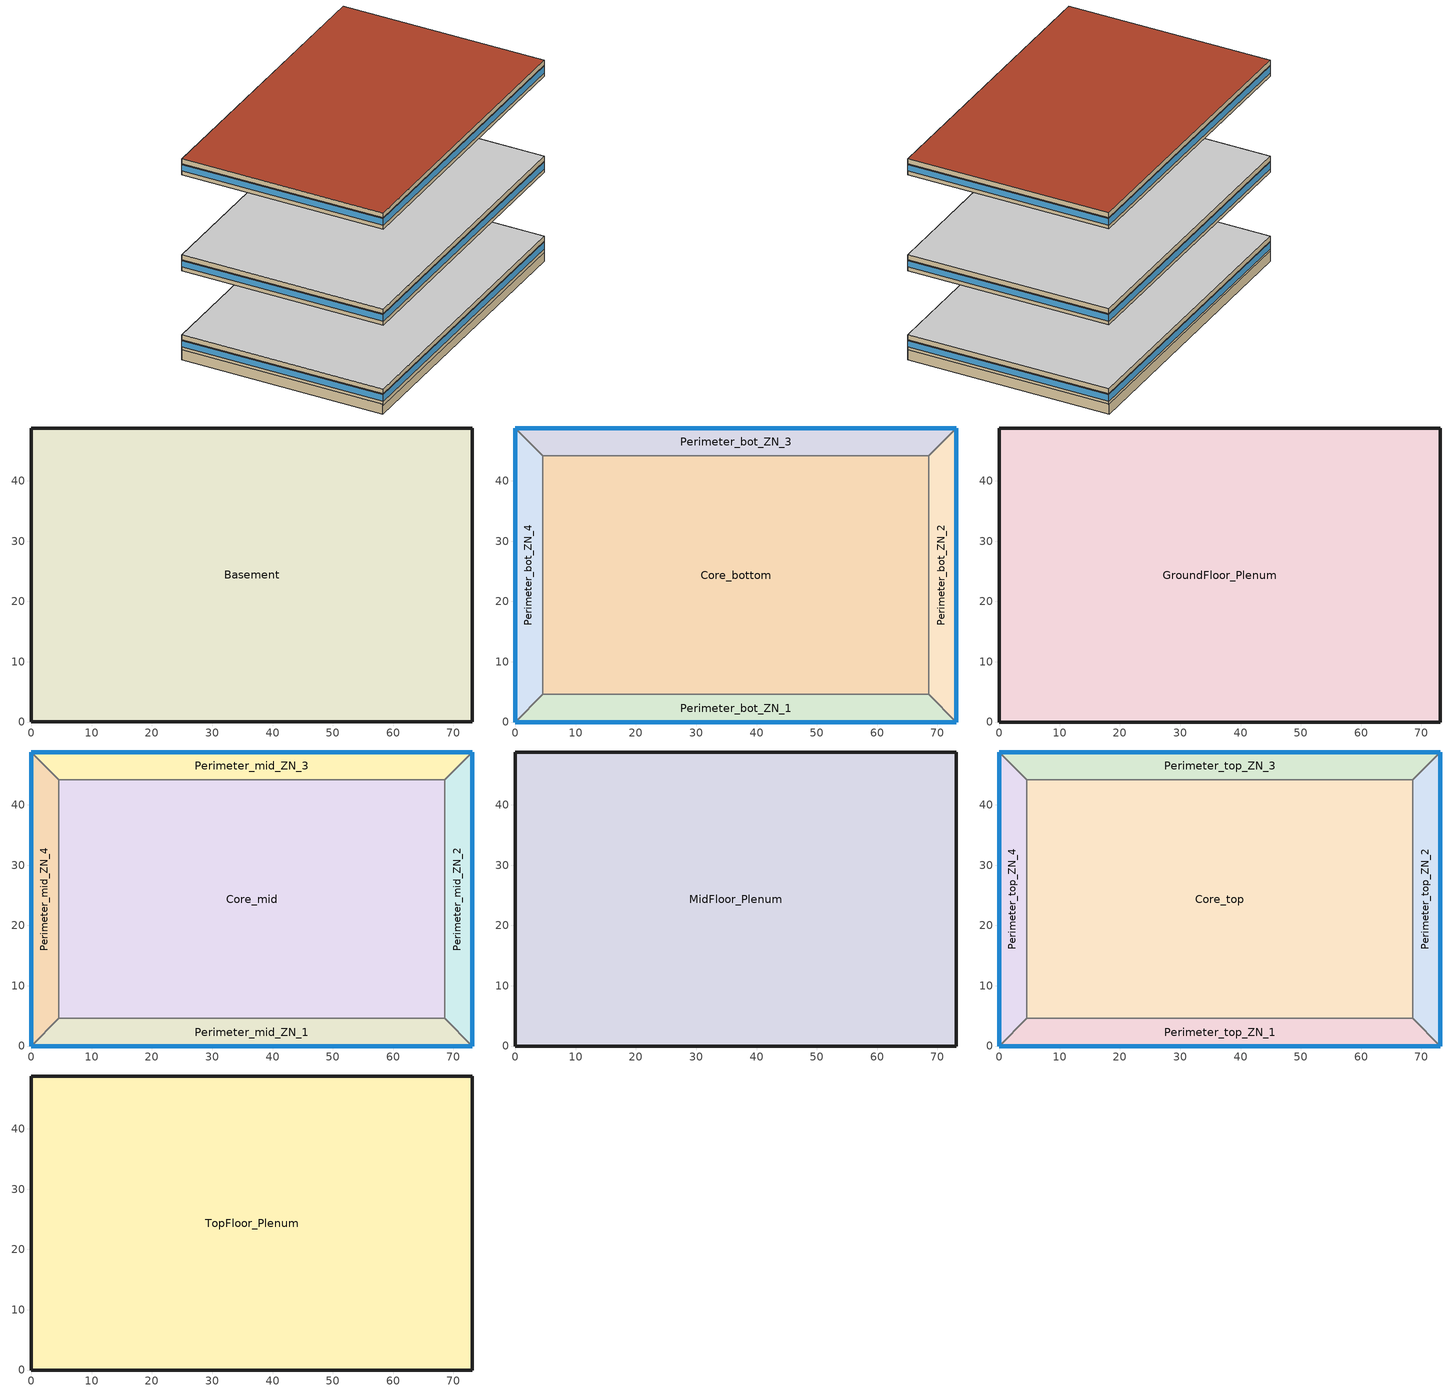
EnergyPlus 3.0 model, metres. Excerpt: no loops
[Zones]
Basement
 floor ground (ASHRAE 90.1-2004_Sec 5.5-5_Unheated_Ext-slab): 73.11,48.78 73.11,0.04 0,0.04 0,48.78 z-2.24
 wall ground (ASHRAE 90.1-2004_Sec 5.5-5_Unheated_Ext-slab): 73.11,48.78 0,48.78 0,0.04 73.11,0.04 73.11,48.78 z-2.24:0.2
Core_bottom
 floor to Basement (INT-FLOOR-TOPSIDE): 68.53,44.16 68.53,4.57 4.57,4.57 4.57,44.16 z0
 wall to Perimeter_bot_ZN_1 (Standard_Int-Wall): 4.57,4.57 68.53,4.57 z0:2.74
 wall to Perimeter_bot_ZN_4 (Standard_Int-Wall): 4.57,44.16 4.57,4.57 z0:2.74
 wall to Perimeter_bot_ZN_3 (Standard_Int-Wall): 68.53,44.16 4.57,44.16 z0:2.74
 wall to Perimeter_bot_ZN_2 (Standard_Int-Wall): 68.53,4.57 68.53,44.16 z0:2.74
Perimeter_bot_ZN_3
 floor to Basement (INT-FLOOR-TOPSIDE): 4.57,44.16 0,48.74 73.11,48.74 68.53,44.16 z0
 wall outside (Steel-Framed_R-13_Ext-wall): 73.11,48.74 0,48.74 z0:2.74
 wall to Perimeter_bot_ZN_4 (Standard_Int-Wall): 0,48.74 4.57,44.16 z0:2.74
 wall to Perimeter_bot_ZN_2 (Standard_Int-Wall): 68.53,44.16 73.11,48.74 z0:2.74
 window (std_window_UValue_3.237_SHGC_0.39_VT_0.495_north): 73.11,48.74 0,48.74 z0.91:2.5
Perimeter_bot_ZN_2
 floor to Basement (INT-FLOOR-TOPSIDE): 68.53,44.16 73.11,48.74 73.11,0 68.53,4.57 z0
 wall outside (Steel-Framed_R-13_Ext-wall): 73.11,0 73.11,48.74 z0:2.74
 wall to Perimeter_bot_ZN_1 (Standard_Int-Wall): 68.53,4.57 73.11,0 z0:2.74
 window (std_window_UValue_3.237_SHGC_0.39_VT_0.495_east): 73.11,0 73.11,48.74 z0.91:2.5
Perimeter_bot_ZN_1
 floor to Basement (INT-FLOOR-TOPSIDE): 68.53,4.57 73.11,0 0,0 4.57,4.57 z0
 wall outside (Steel-Framed_R-13_Ext-wall): 0,0 73.11,0 z0:2.74
 wall to Perimeter_bot_ZN_4 (Standard_Int-Wall): 4.57,4.57 0,0 z0:2.74
 window (std_window_UValue_3.237_SHGC_0.39_VT_0.495): 0,0 73.11,0 z0.91:2.5
Perimeter_bot_ZN_4
 floor to Basement (INT-FLOOR-TOPSIDE): 4.57,4.57 0,0 0,48.74 4.57,44.16 z0
 wall outside (Steel-Framed_R-13_Ext-wall): 0,48.74 0,0 z0:2.74
 window (std_window_UValue_3.237_SHGC_0.39_VT_0.495_west): 0,48.74 0,0 z0.91:2.5
GroundFloor_Plenum
 floor to Core_bottom (DropCeiling): 68.53,4.57 4.57,4.57 4.57,44.16 68.53,44.16 z2.74
 floor to Perimeter_bot_ZN_1 (DropCeiling): 4.57,4.57 68.53,4.57 73.11,0 0,0 z2.74
 floor to Perimeter_bot_ZN_2 (DropCeiling): 73.11,48.74 73.11,0 68.53,4.57 68.53,44.16 z2.74
 floor to Perimeter_bot_ZN_3 (DropCeiling): 68.53,44.16 4.57,44.16 0,48.74 73.11,48.74 z2.74
 floor to Perimeter_bot_ZN_4 (DropCeiling): 4.57,44.16 4.57,4.57 0,0 0,48.74 z2.74
 wall outside (Steel-Framed_R-13_Ext-wall): 0,48.74 0,0 73.11,0 73.11,48.74 0,48.74 z2.74:3.96
 ceiling adiabatic (INT-FLOOR-UNDERSIDE): 73.11,0 73.11,48.74 0,48.74 0,0 z3.96
Core_mid
 floor adiabatic (INT-FLOOR-TOPSIDE): 68.53,44.16 68.53,4.57 4.57,4.57 4.57,44.16 z19.82
 wall to Perimeter_mid_ZN_1 (Standard_Int-Wall): 4.57,4.57 68.53,4.57 z19.82:22.56
 wall to Perimeter_mid_ZN_4 (Standard_Int-Wall): 4.57,44.16 4.57,4.57 z19.82:22.56
 wall to Perimeter_mid_ZN_3 (Standard_Int-Wall): 68.53,44.16 4.57,44.16 z19.82:22.56
 wall to Perimeter_mid_ZN_2 (Standard_Int-Wall): 68.53,4.57 68.53,44.16 z19.82:22.56
Perimeter_mid_ZN_3
 floor adiabatic (INT-FLOOR-TOPSIDE): 4.57,44.16 0,48.74 73.11,48.74 68.53,44.16 z19.82
 wall outside (Steel-Framed_R-13_Ext-wall): 73.11,48.74 0,48.74 z19.82:22.56
 wall to Perimeter_mid_ZN_4 (Standard_Int-Wall): 0,48.74 4.57,44.16 z19.82:22.56
 wall to Perimeter_mid_ZN_2 (Standard_Int-Wall): 68.53,44.16 73.11,48.74 z19.82:22.56
 window (std_window_UValue_3.237_SHGC_0.39_VT_0.495_north): 73.11,48.74 0,48.74 z20.73:22.32
Perimeter_mid_ZN_2
 floor adiabatic (INT-FLOOR-TOPSIDE): 68.53,44.16 73.11,48.74 73.11,0 68.53,4.57 z19.82
 wall outside (Steel-Framed_R-13_Ext-wall): 73.11,0 73.11,48.74 z19.82:22.56
 wall to Perimeter_mid_ZN_1 (Standard_Int-Wall): 68.53,4.57 73.11,0 z19.82:22.56
 window (std_window_UValue_3.237_SHGC_0.39_VT_0.495_east): 73.11,0 73.11,48.74 z20.73:22.32
Perimeter_mid_ZN_1
 floor adiabatic (INT-FLOOR-TOPSIDE): 68.53,4.57 73.11,0 0,0 4.57,4.57 z19.82
 wall outside (Steel-Framed_R-13_Ext-wall): 0,0 73.11,0 z19.82:22.56
 wall to Perimeter_mid_ZN_4 (Standard_Int-Wall): 4.57,4.57 0,0 z19.82:22.56
 window (std_window_UValue_3.237_SHGC_0.39_VT_0.495): 0,0 73.11,0 z20.73:22.32
Perimeter_mid_ZN_4
 floor adiabatic (INT-FLOOR-TOPSIDE): 4.57,4.57 0,0 0,48.74 4.57,44.16 z19.82
 wall outside (Steel-Framed_R-13_Ext-wall): 0,48.74 0,0 z19.82:22.56
 window (std_window_UValue_3.237_SHGC_0.39_VT_0.495_west): 0,48.74 0,0 z20.73:22.32
MidFloor_Plenum
 floor to Perimeter_mid_ZN_1 (DropCeiling): 73.11,0 0,0 4.57,4.57 68.53,4.57 z22.56
 floor to Perimeter_mid_ZN_4 (DropCeiling): 0,0 0,48.74 4.57,44.16 4.57,4.57 z22.56
 floor to Perimeter_mid_ZN_2 (DropCeiling): 73.11,0 68.53,4.57 68.53,44.16 73.11,48.74 z22.56
 floor to Perimeter_mid_ZN_3 (DropCeiling): 0,48.74 73.11,48.74 68.53,44.16 4.57,44.16 z22.56
 floor to Core_mid (DropCeiling): 68.53,4.57 4.57,4.57 4.57,44.16 68.53,44.16 z22.56
 wall outside (Steel-Framed_R-13_Ext-wall): 73.11,48.74 0,48.74 0,0 73.11,0 73.11,48.74 z22.56:23.78
 ceiling adiabatic (INT-FLOOR-UNDERSIDE): 73.11,48.74 0,48.74 0,0 73.11,0 z23.78
Core_top
 floor adiabatic (INT-FLOOR-TOPSIDE): 68.53,44.16 68.53,4.57 4.57,4.57 4.57,44.16 z43.6
 wall to Perimeter_top_ZN_1 (Standard_Int-Wall): 4.57,4.57 68.53,4.57 z43.6:46.34
 wall to Perimeter_top_ZN_4 (Standard_Int-Wall): 4.57,44.16 4.57,4.57 z43.6:46.34
 wall to Perimeter_top_ZN_3 (Standard_Int-Wall): 68.53,44.16 4.57,44.16 z43.6:46.34
 wall to Perimeter_top_ZN_2 (Standard_Int-Wall): 68.53,4.57 68.53,44.16 z43.6:46.34
Perimeter_top_ZN_3
 floor adiabatic (INT-FLOOR-TOPSIDE): 4.57,44.16 0,48.74 73.11,48.74 68.53,44.16 z43.6
 wall outside (Steel-Framed_R-13_Ext-wall): 73.11,48.74 0,48.74 z43.6:46.34
 wall to Perimeter_top_ZN_4 (Standard_Int-Wall): 0,48.74 4.57,44.16 z43.6:46.34
 wall to Perimeter_top_ZN_2 (Standard_Int-Wall): 68.53,44.16 73.11,48.74 z43.6:46.34
 window (std_window_UValue_3.237_SHGC_0.39_VT_0.495_north): 73.11,48.74 0,48.74 z44.51:46.1
Perimeter_top_ZN_2
 floor adiabatic (INT-FLOOR-TOPSIDE): 68.53,44.16 73.11,48.74 73.11,0 68.53,4.57 z43.6
 wall outside (Steel-Framed_R-13_Ext-wall): 73.11,0 73.11,48.74 z43.6:46.34
 wall to Perimeter_top_ZN_1 (Standard_Int-Wall): 68.53,4.57 73.11,0 z43.6:46.34
 window (std_window_UValue_3.237_SHGC_0.39_VT_0.495_east): 73.11,0 73.11,48.74 z44.51:46.1
Perimeter_top_ZN_1
 floor adiabatic (INT-FLOOR-TOPSIDE): 68.53,4.57 73.11,0 0,0 4.57,4.57 z43.6
 wall outside (Steel-Framed_R-13_Ext-wall): 0,0 73.11,0 z43.6:46.34
 wall to Perimeter_top_ZN_4 (Standard_Int-Wall): 4.57,4.57 0,0 z43.6:46.34
 window (std_window_UValue_3.237_SHGC_0.39_VT_0.495): 0,0 73.11,0 z44.51:46.1
Perimeter_top_ZN_4
 floor adiabatic (INT-FLOOR-TOPSIDE): 4.57,4.57 0,0 0,48.74 4.57,44.16 z43.6
 wall outside (Steel-Framed_R-13_Ext-wall): 0,48.74 0,0 z43.6:46.34
 window (std_window_UValue_3.237_SHGC_0.39_VT_0.495_west): 0,48.74 0,0 z44.51:46.1
TopFloor_Plenum
 floor to Perimeter_top_ZN_1 (DropCeiling): 73.11,0 0,0 4.57,4.57 68.53,4.57 z46.34
 floor to Perimeter_top_ZN_4 (DropCeiling): 0,0 0,48.74 4.57,44.16 4.57,4.57 z46.34
 floor to Perimeter_top_ZN_2 (DropCeiling): 73.11,0 68.53,4.57 68.53,44.16 73.11,48.74 z46.34
 floor to Perimeter_top_ZN_3 (DropCeiling): 0,48.74 73.11,48.74 68.53,44.16 4.57,44.16 z46.34
 floor to Core_top (DropCeiling): 4.57,44.16 68.53,44.16 68.53,4.57 4.57,4.57 z46.34
 wall outside (Steel-Framed_R-13_Ext-wall): 0,0 73.11,0 73.11,48.74 0,48.74 0,0 z46.34:47.56
 roof outside (IEAD_R-15 ci_Roof): 73.11,0 73.11,48.74 0,48.74 0,0 z47.56
[Building]
Benchmark Large Office New V1.0_3.0: North Axis=0; Terrain=City; Loads Convergence Tolerance Value=0.04; Temperature Convergence Tolerance Value=0.2; Solar Distribution=FullInteriorAndExterior; Maximum Number of Warmup Days=25
[Site:Location]
BALTIMORE_MD_USA TMY2-93721: Latitude {deg}=39.18; Longitude {deg}=-76.67; Time Zone {hr}=-5; Elevation {m}=47
[Site:GroundTemperature:BuildingSurface]
20.02, 20, 20.04, 20.08, 20.13, 20.19, 20.24, 20.27, 20.26, 20.25, 20.22, 20.16
[Site:WaterMainsTemperature]
Calculation Method=CORRELATION; Annual Average Outdoor Air Temperature {C}=12.56; Maximum Difference In Monthly Average Outdoor Air Temperatures {deltaC}=25.2
[SizingPeriod:DesignDay] Barometric Pressure {Pa}=100762; Rain Indicator=0; Snow Indicator=0; Day of Month=21; Daylight Saving Time Indicator=0; Humidity Indicating Type=WetBulb
Name | Maximum Dry-Bulb Temperature {C} | Daily Temperature Range {deltaC} | Humidity Indicating Conditions at Maximum Dry-Bulb | Wind Speed {m/s} | Wind Direction {deg} | Sky Clearness | Month | Day Type
BALTIMORE Ann Htg 99.6% Condns DB | -11 | 0 | -11 | 3.9 | 270 | 0 | 1 | WinterDesignDay
BALTIMORE Ann Clg .4% Condns DB=>MWB | 34.2 | 10.4 | 23.9 | 4.7 | 280 | 1 | 7 | SummerDesignDay
[WindowMaterial:Glazing] Optical Data Type=SpectralAverage; Thickness=0.003; Infrared Transmittance at Normal Incidence=0; Front Side Infrared Hemispherical Emissivity=0.9; Back Side Infrared Hemispherical Emissivity=0.9; Dirt Correction Factor for Solar and Visible Transmittance=1; Solar Diffusing=No
Name | Solar Transmittance at Normal Incidence | Front Side Solar Reflectance at Normal Incidence | Back Side Solar Reflectance at Normal Incidence | Visible Transmittance at Normal Incidence | Front Side Visible Reflectance at Normal Incidence | Back Side Visible Reflectance at Normal Incidence | Conductivity
Theoretical Glass [66] | 0.3832 | 0.5668 | 0.5668 | 0.495 | 0.455 | 0.455 | 0.0199
Theoretical Glass [81] | 0.4818 | 0.4682 | 0.4682 | 0.6216 | 0.3284 | 0.3284 | 0.0303
[Material] Thermal Absorptance=0.9
Name | Roughness | Thickness | Conductivity | Density | Specific Heat | Solar Absorptance | Visible Absorptance | Thickness {m} | Conductivity {W/m-K} | Density {kg/m3} | Specific Heat {J/kg-K}
Roof Membrane | VeryRough | 0.0095 | 0.16 | 1121.29 | 1460 | 0.7 | 0.7
Roof Insulation | MediumRough | 0.125 | 0.049 | 265 | 836.8 | 0.7 | 0.7
Metal Decking | MediumSmooth | 0.0015 | 45.006 | 7680 | 418.4 | 0.7 | 0.3
GP01 1/2 GYPSUM | Smooth | 0.0127 | 0.16 | 800 | 1090 | 0.7 | 0.5
Wall Insulation [1] | MediumRough | 0.0373 | 0.045 | 265 | 836.8 | 0.7 | 0.7
1/2IN Gypsum | Smooth | 0.0127 | 0.16 | 784.9 | 830 | 0.92 | 0.92
MAT-CC05 8 HW CONCRETE | Rough | 0.2032 | 1.311 | 2240 | 836.8 | 0.7 | 0.7
Floor Insulation [1] | MediumRough | 0.0464 | 0.045 | 265 | 836.8 | 0.7 | 0.7
Std Wood 6inch | MediumSmooth |  |  |  |  | 0.7 | 0.7 | 0.15 | 0.12 | 540 | 1210
Std AC02 | MediumSmooth |  |  |  |  | 0.7 | 0.2 | 0.0127 | 0.057 | 288 | 1339
Std MAT-CC05 4  MW CONCRETE | Rough |  |  |  |  | 0.7 | 0.2 | 0.1 | 0.858 | 1968 | 836.8
Std PW05 | MediumSmooth |  |  |  |  | 0.78 | 0.78 | 0.0191 | 0.115 | 545 | 1213
Std Steel_Brown_Regular | Smooth |  |  |  |  | 0.92 | 0.92 | 0.0015 | 44.9696 | 7689 | 418
[Material:NoMass] Thermal Absorptance=0.9; Solar Absorptance=0.7
Name | Roughness | Thermal Resistance {(m2-K)/W} | Visible Absorptance | Thermal Resistance {m2-K/W}
MAT-SHEATH | Rough | 0.3626 | 0.7
CP02 CARPET PAD | VeryRough | 0.2165 | 0.8
Std CP02 CARPET PAD | VeryRough |  | 0.8 | 0.21648
MAT-AIR-WALL | Rough |  |  | 0.207949
Std Opaque Door panel_con; Std Opaque Door panel_semi | MediumRough |  | 0.7 | 0.12327
Std Overhead Door Panel | MediumRough |  | 0.7 | 0.255345
[Construction]
InteriorFurnishings: Std Wood 6inch
INT-FLOOR-TOPSIDE: Std MAT-CC05 4  MW CONCRETE, Std CP02 CARPET PAD
INT-FLOOR-UNDERSIDE: Std CP02 CARPET PAD, Std MAT-CC05 4  MW CONCRETE
INT-FLOOR-SLAB: Std MAT-CC05 4  MW CONCRETE
DropCeiling: Std AC02
Sloped_Metal_Roof: Std Steel_Brown_Regular, Std PW05
Gable_Wall: Std PW05
AIR-WALL: MAT-AIR-WALL
Std Swinging Door_con: Std Opaque Door panel_con
Std Swinging Door_semi: Std Opaque Door panel_semi
Std Overhead Door: Std Overhead Door Panel
std_window_UValue_3.237_SHGC_0.39_VT_0.495; std_window_UValue_3.237_SHGC_0.39_VT_0.495_east; std_window_UValue_3.237_SHGC_0.39_VT_0.495_north; std_window_UValue_3.237_SHGC_0.39_VT_0.495_west: Theoretical Glass [66]
std_window_UValue_3.919_SHGC_0.49_VT_0.622: Theoretical Glass [81]
IEAD_R-15 ci_Roof: Roof Membrane, Roof Insulation, Metal Decking
Standard_Int-Wall: GP01 1/2 GYPSUM, GP01 1/2 GYPSUM
Steel-Framed_R-13_Ext-wall: MAT-SHEATH, Wall Insulation [1], 1/2IN Gypsum
ASHRAE 90.1-2004_Sec 5.5-5_Unheated_Ext-slab: MAT-CC05 8 HW CONCRETE, CP02 CARPET PAD
Mass_R-6.3 ci_ExposedFloor: Floor Insulation [1], MAT-CC05 8 HW CONCRETE, CP02 CARPET PAD
[ComponentCost:LineItem]
Name | Line Item Type | Item | Cost per Area {$/m2} | Cost per Area | Cost per Each | Quantity
Interior Furnishings | Construction | InteriorFurnishings | 1
Interior Floor | Construction | INT-FLOOR-UNDERSIDE | 15
Interior Floor Slab | Construction | INT-FLOOR-SLAB | 35
Drop Ceiling | Construction | DropCeiling | 10
Sloped Metal Roof | Construction | Sloped_Metal_Roof | 1
Gable Wall | Construction | Gable_Wall | 1
Air Wall | Construction | AIR-WALL | 1
Swinging Door Conditioned | Construction | Std Swinging Door_con | 1
Swinging Door Semi-conditioned | Construction | Std Swinging Door_semi | 1
Overhead Door | Construction | Std Overhead Door | 1
south:std_window_UValue_3.237_SHGC_0.39_VT_0.495 | Construction | std_window_UValue_3.237_SHGC_0.39_VT_0.495 |  | 215.97
east:std_window_UValue_3.237_SHGC_0.39_VT_0.495_east | Construction | std_window_UValue_3.237_SHGC_0.39_VT_0.495_east |  | 215.97
north:std_window_UValue_3.237_SHGC_0.39_VT_0.495_north | Construction | std_window_UValue_3.237_SHGC_0.39_VT_0.495_north |  | 215.97
west:std_window_UValue_3.237_SHGC_0.39_VT_0.495_west | Construction | std_window_UValue_3.237_SHGC_0.39_VT_0.495_west |  | 215.97
SkylightConst:std_window_UValue_3.919_SHGC_0.49_VT_0.622 | Construction | std_window_UValue_3.919_SHGC_0.49_VT_0.622 |  | 215.97
roofs:IEAD_R-15 ci_Roof | Construction | IEAD_R-15 ci_Roof |  | 34.3904
int-walls:Standard_Int-Wall | Construction | Standard_Int-Wall |  | 1
ext-walls:Steel-Framed_R-13_Ext-wall | Construction | Steel-Framed_R-13_Ext-wall |  | 38.211
ext-slab:ASHRAE 90.1-2004_Sec 5.5-5_Unheated_Ext-slab | Construction | ASHRAE 90.1-2004_Sec 5.5-5_Unheated_Ext-slab |  | 560.787
exposed-floor:Mass_R-6.3 ci_ExposedFloor | Construction | Mass_R-6.3 ci_ExposedFloor |  | 32.9966
Infiltration:GroundFloor_Plenum | General | GroundFloor_Plenum |  |  | 1 | 0.0845
Infiltration:MidFloor_Plenum | General | MidFloor_Plenum |  |  | 1 | 0.8447
Infiltration:TopFloor_Plenum | General | TopFloor_Plenum |  |  | 1 | 1.1705
[Zone] Type=1; Ceiling Height=-9999
Name | Multiplier | Volume | Part of Total Floor Area
Basement | 1 | 8690.42 | Yes
Core_bottom; Core_top | 1 | 6948.69 | Yes
Core_mid | 10 | 6948.69 | Yes
Perimeter_bot_ZN_3; Perimeter_top_ZN_3 | 1 | 860.0048 | Yes
Perimeter_bot_ZN_2; Perimeter_bot_ZN_4; Perimeter_top_ZN_2; Perimeter_top_ZN_4 | 1 | 554.2198 | Yes
Perimeter_bot_ZN_1; Perimeter_top_ZN_1 | 1 | 860.0236 | Yes
Perimeter_mid_ZN_3 | 10 | 860.0048 | Yes
Perimeter_mid_ZN_2; Perimeter_mid_ZN_4 | 10 | 554.2198 | Yes
Perimeter_mid_ZN_1 | 10 | 860.0236 | Yes
GroundFloor_Plenum; TopFloor_Plenum | 1 | 4344.14 | No
MidFloor_Plenum | 10 | 4344.14 | No
[InternalMass] Construction=InteriorFurnishings
Name | Zone | Surface Area
Basement_InternalMass_1 | Basement | 7126.21
Core_bottom_InternalMass_1 | Core_bottom | 5064.65
Core_mid_InternalMass_1 | Core_mid | 5064.65
Core_top_InternalMass_1 | Core_top | 5064.65
Perimeter_bot_ZN_3_InternalMass_1 | Perimeter_bot_ZN_3 | 626.8257
Perimeter_bot_ZN_2_InternalMass_1 | Perimeter_bot_ZN_2 | 403.9503
Perimeter_bot_ZN_1_InternalMass_1 | Perimeter_bot_ZN_1 | 626.8394
Perimeter_bot_ZN_4_InternalMass_1 | Perimeter_bot_ZN_4 | 403.9503
Perimeter_mid_ZN_3_InternalMass_1 | Perimeter_mid_ZN_3 | 626.8257
Perimeter_mid_ZN_2_InternalMass_1 | Perimeter_mid_ZN_2 | 403.9503
Perimeter_mid_ZN_1_InternalMass_1 | Perimeter_mid_ZN_1 | 626.8394
Perimeter_mid_ZN_4_InternalMass_1 | Perimeter_mid_ZN_4 | 403.9503
Perimeter_top_ZN_3_InternalMass_1 | Perimeter_top_ZN_3 | 626.8257
Perimeter_top_ZN_2_InternalMass_1 | Perimeter_top_ZN_2 | 403.9503
Perimeter_top_ZN_1_InternalMass_1 | Perimeter_top_ZN_1 | 626.8394
Perimeter_top_ZN_4_InternalMass_1 | Perimeter_top_ZN_4 | 403.9503
[People] Schedule=BLDG_OCC_SCH; Number of People Calculation Method=People; Fraction Radiant=0.3; User Specified Sensible Fraction=AUTOCALCULATE; Activity Level Schedule=ACTIVITY_SCH; Enable ASHRAE 55 Comfort Warnings=No; MRT Calculation=ZoneAveraged; Work Efficiency Schedule=WORK_EFF_SCH; Clothing Schedule=CLOTHING_SCH; Air Velocity Schedule=AIR_VELO_SCH; Thermal Comfort Report=FANGER
Name | Zone | Number of People
Basement | Basement | 95.8476
Core_bottom | Core_bottom | 136.239
Core_mid | Core_mid | 136.239
Core_top | Core_top | 136.239
Perimeter_bot_ZN_3 | Perimeter_bot_ZN_3 | 16.8616
Perimeter_bot_ZN_2 | Perimeter_bot_ZN_2 | 10.8663
Perimeter_bot_ZN_1 | Perimeter_bot_ZN_1 | 16.862
Perimeter_bot_ZN_4 | Perimeter_bot_ZN_4 | 10.8663
Perimeter_mid_ZN_3 | Perimeter_mid_ZN_3 | 16.8616
Perimeter_mid_ZN_2 | Perimeter_mid_ZN_2 | 10.8663
Perimeter_mid_ZN_1 | Perimeter_mid_ZN_1 | 16.862
Perimeter_mid_ZN_4 | Perimeter_mid_ZN_4 | 10.8663
Perimeter_top_ZN_3 | Perimeter_top_ZN_3 | 16.8616
Perimeter_top_ZN_2 | Perimeter_top_ZN_2 | 10.8663
Perimeter_top_ZN_1 | Perimeter_top_ZN_1 | 16.862
Perimeter_top_ZN_4 | Perimeter_top_ZN_4 | 10.8663
[Lights] Schedule=BLDG_LIGHT_SCH; Design Level Calculation Method=LightingLevel; Return Air Fraction=0; Fraction Radiant=0.7; Fraction Visible=0.2; Fraction Replaceable=1; Return Air Fraction is Calculated from Plenum Temperature=No
Name | Zone | Design Level {W}
Basement_Lights | Basement | 38339
Core_bottom_Lights | Core_bottom | 27247.8
Core_mid_Lights | Core_mid | 27247.8
Core_top_Lights | Core_top | 27247.8
Perimeter_bot_ZN_3_Lights | Perimeter_bot_ZN_3 | 3372.32
Perimeter_bot_ZN_2_Lights | Perimeter_bot_ZN_2 | 2173.25
Perimeter_bot_ZN_1_Lights | Perimeter_bot_ZN_1 | 3372.4
Perimeter_bot_ZN_4_Lights | Perimeter_bot_ZN_4 | 2173.25
Perimeter_mid_ZN_3_Lights | Perimeter_mid_ZN_3 | 3372.32
Perimeter_mid_ZN_2_Lights | Perimeter_mid_ZN_2 | 2173.25
Perimeter_mid_ZN_1_Lights | Perimeter_mid_ZN_1 | 3372.4
Perimeter_mid_ZN_4_Lights | Perimeter_mid_ZN_4 | 2173.25
Perimeter_top_ZN_3_Lights | Perimeter_top_ZN_3 | 3372.32
Perimeter_top_ZN_2_Lights | Perimeter_top_ZN_2 | 2173.25
Perimeter_top_ZN_1_Lights | Perimeter_top_ZN_1 | 3372.4
Perimeter_top_ZN_4_Lights | Perimeter_top_ZN_4 | 2173.25
[ElectricEquipment] Schedule=BLDG_EQUIP_SCH; Design Level Calculation Method=EquipmentLevel; Fraction Latent=0; Fraction Radiant=0.5; Fraction Lost=0
Name | Zone | Design Level {W}
Basement_PlugMisc_Equip | Basement | 28754.3
Core_bottom_PlugMisc_Equip | Core_bottom | 20435.8
Core_mid_PlugMisc_Equip | Core_mid | 20435.8
Core_top_PlugMisc_Equip | Core_top | 20435.8
Perimeter_bot_ZN_3_PlugMisc_Equip | Perimeter_bot_ZN_3 | 2529.24
Perimeter_bot_ZN_2_PlugMisc_Equip | Perimeter_bot_ZN_2 | 1629.94
Perimeter_bot_ZN_1_PlugMisc_Equip | Perimeter_bot_ZN_1 | 2529.3
Perimeter_bot_ZN_4_PlugMisc_Equip | Perimeter_bot_ZN_4 | 1629.94
Perimeter_mid_ZN_3_PlugMisc_Equip | Perimeter_mid_ZN_3 | 2529.24
Perimeter_mid_ZN_2_PlugMisc_Equip | Perimeter_mid_ZN_2 | 1629.94
Perimeter_mid_ZN_1_PlugMisc_Equip | Perimeter_mid_ZN_1 | 2529.3
Perimeter_mid_ZN_4_PlugMisc_Equip | Perimeter_mid_ZN_4 | 1629.94
Perimeter_top_ZN_3_PlugMisc_Equip | Perimeter_top_ZN_3 | 2529.24
Perimeter_top_ZN_2_PlugMisc_Equip | Perimeter_top_ZN_2 | 1629.94
Perimeter_top_ZN_1_PlugMisc_Equip | Perimeter_top_ZN_1 | 2529.3
Perimeter_top_ZN_4_PlugMisc_Equip | Perimeter_top_ZN_4 | 1629.94
[ZoneInfiltration] Design Volume Flow Rate Calculation Method=Flow/Zone; Constant Term Coefficient=1; Temperature Term Coefficient=0; Velocity Term Coefficient=0; Velocity Squared Term Coefficient=0
Name | Zone | Schedule | Design Flow Rate {m3/s}
Core_top_Infiltration | Core_top | INFIL_QUARTER_ON_SCH | 0.7721
Perimeter_bot_ZN_3_Infiltration | Perimeter_bot_ZN_3 | INFIL_QUARTER_ON_SCH | 0.0597
Perimeter_bot_ZN_2_Infiltration | Perimeter_bot_ZN_2 | INFIL_QUARTER_ON_SCH | 0.04
Perimeter_bot_ZN_1_Infiltration | Perimeter_bot_ZN_1 | INFIL_QUARTER_ON_SCH | 0.0597
Perimeter_bot_ZN_4_Infiltration | Perimeter_bot_ZN_4 | INFIL_QUARTER_ON_SCH | 0.04
Perimeter_mid_ZN_3_Infiltration | Perimeter_mid_ZN_3 | INFIL_QUARTER_ON_SCH | 0.0597
Perimeter_mid_ZN_2_Infiltration | Perimeter_mid_ZN_2 | INFIL_QUARTER_ON_SCH | 0.04
Perimeter_mid_ZN_1_Infiltration | Perimeter_mid_ZN_1 | INFIL_QUARTER_ON_SCH | 0.0597
Perimeter_mid_ZN_4_Infiltration | Perimeter_mid_ZN_4 | INFIL_QUARTER_ON_SCH | 0.04
Perimeter_top_ZN_3_Infiltration | Perimeter_top_ZN_3 | INFIL_QUARTER_ON_SCH | 0.1553
Perimeter_top_ZN_2_Infiltration | Perimeter_top_ZN_2 | INFIL_QUARTER_ON_SCH | 0.1016
Perimeter_top_ZN_1_Infiltration | Perimeter_top_ZN_1 | INFIL_QUARTER_ON_SCH | 0.1553
Perimeter_top_ZN_4_Infiltration | Perimeter_top_ZN_4 | INFIL_QUARTER_ON_SCH | 0.1016
GroundFloor_Plenum_Infiltration | GroundFloor_Plenum | ALWAYS_ON | 0.0845
MidFloor_Plenum_Infiltration | MidFloor_Plenum | ALWAYS_ON | 0.0845
TopFloor_Plenum_Infiltration | TopFloor_Plenum | ALWAYS_ON | 1.1705
[AvailabilityManager:NightCycle] Availability Schedule=Always_On; Fan Schedule=HVACOperationSchd; Control Type {CycleOnAny | CycleOnControlZone | CycleOnAnyZoneFansOnly}=CycleOnAny; Thermostat Tolerance {delta C}=1; Cycling Run Time {s}=1800
VAV_5 Availability Manager; VAV_1 Availability Manager; VAV_2 Availability Manager; VAV_3 Availability Manager
[AirLoopHVAC:ReturnPlenum]
Name | Zone
VAV_1 Return Plenum | GROUNDFLOOR_PLENUM
VAV_2 Return Plenum | MIDFLOOR_PLENUM
VAV_3 Return Plenum | TOPFLOOR_PLENUM
[Exterior:Lights]
Exterior Facade Lighting: Schedule=ALWAYS_ON; Design Level=3997.5; Control Option=AstronomicalClock
[UtilityCost:Tariff]
Name | Output Meter | Conversion Factor Choice | Time of Use Period Schedule | Season Schedule | Demand Window Length | Monthly Charge or Variable | Group
VirginiaElec_GS-3LargeOnPeak | Electricity:Facility | kWh | VirginiaElectTOUSched | VirginiaElectSeasonSched | HalfHour | 119.8 | Comm Elect
VirginiaElec_GS-2MediumDemand; VirginiaElec_GS-1SmallGenServ | Electricity:Facility | kWh |  | VirginiaElectSeasonSched | HalfHour | 11.47 | Comm Elect
VA_EIAMonthlyRateGas | Gas:Facility | MCF |  |  |  | 0 | Comm Gas
[UtilityCost:Charge:Simple]
Name | Charge Variable | Tariff | Source Variable | Season | Category Variable | Cost per Unit Value or Variable
 | AnnualOn-PeakEnergyCharge | VirginiaElec_GS-3LargeOnPeak | PeakEnergy | Annual | EnergyCharges | 0.004
 | AnnualOffPeakEnergyCharge | VirginiaElec_GS-3LargeOnPeak | OffPeakEnergy | Annual | EnergyCharges | 0.0027
 | AnnualAllDayAEnergyCharge | VirginiaElec_GS-3LargeOnPeak | totalEnergy | Annual | EnergyCharges | 0.0176
 | AnnualAllDayBEnergyCharge | VirginiaElec_GS-3LargeOnPeak | totalEnergy | Annual | EnergyCharges | 0.0014
 | AnnualDistributionDemandCharge | VirginiaElec_GS-3LargeOnPeak | totalDemand | Annual | DemandCharges | 2.12
 | OnPeakElectSuppyDemandCharge | VirginiaElec_GS-3LargeOnPeak | peakDemand | Annual | DemandCharges | 12.154
 | AnnualElecSupplyAdjDemandCharge | VirginiaElec_GS-3LargeOnPeak | totalDemand | Annual | DemandCharges | -0.64
 | taxofsixPercent | VirginiaElec_GS-3LargeOnPeak | SubTotal | Annual | Taxes | 0.06
 | AnnualFuelRiderAEnergyCharge | VirginiaElec_GS-2MediumDemand | totalEnergy | Annual | EnergyCharges | 0.0176
 | AnnualFuelRiderBEnergyCharge | VirginiaElec_GS-2MediumDemand | totalEnergy | Annual | EnergyCharges | 0.0014
 | AnnualDistributionDemandCharge | VirginiaElec_GS-2MediumDemand | totalDemand | Annual | DemandCharges | 3.387
 | SummerDistributionDemandCharge | VirginiaElec_GS-2MediumDemand | totalDemand | Summer | DemandCharges | 2.844
 | WinterDistributionDemandCharge | VirginiaElec_GS-2MediumDemand | totalDemand | Winter | DemandCharges | 1.406
 | taxofsixPercent | VirginiaElec_GS-2MediumDemand | SubTotal | Annual | Taxes | 0.06
 | AnnualFuelRiderAEnergyCharge | VirginiaElec_GS-1SmallGenServ | totalEnergy | Annual | EnergyCharges | 0.0176
 | AnnualFuelRiderBEnergyCharge | VirginiaElec_GS-1SmallGenServ | totalEnergy | Annual | EnergyCharges | 0.0014
 | taxofsixPercent | VirginiaElec_GS-1SmallGenServ | SubTotal | Annual | Taxes | 0.06
 | MonthlyRateGasCharge | VA_EIAMonthlyRateGas | totalEnergy | Annual | EnergyCharges | VA_MonthlyGasRates
 | TaxofSixPercent | VA_EIAMonthlyRateGas | SubTotal | Annual | Taxes | 0.06
[UtilityCost:Qualify] Variable=TotalDemand; Season=Annual; Threshold Test=Count
Name | Tariff | Qualify Type | Threshold Value or Variable | Number of Months
MinDemand500kw | VirginiaElec_GS-3LargeOnPeak | Minimum | 500 | 12
MaxDemand500kw | VirginiaElec_GS-2MediumDemand | Maximum | 500 | 1
MinDemand30kw | VirginiaElec_GS-2MediumDemand | Minimum | 30 | 12
MaxDemand30kw | VirginiaElec_GS-1SmallGenServ | Maximum | 30 | 1
[UtilityCost:Charge:Block] Source Variable=TotalEnergy; Category Variable=EnergyCharges
Name | Charge Variable | Tariff | Season | Block Size Multiplier Value or Variable | Block Size 1 Value or Variable | Block 1 Cost per Unit Value or Variable | Block Size 2 Value or Variable | Block 2 Cost per Unit Value or Variable | Block Size 3 Value or Variable | Block 3 Cost per Unit Value or Variable | Block Size 4 Value or Variable | Block 4 Cost per Unit Value or Variable
 | AnnualEnergycharge | VirginiaElec_GS-2MediumDemand | Annual | TotalDemand | 150 | 0.0462 | 300 | 0.0259 | 450 | 0.0112 | remaining | 0.0027
 | SummerEnergycharge | VirginiaElec_GS-1SmallGenServ | Summer |  | 1400 | 0.0574 | remaining | 0.0629
 | WinterEnergycharge | VirginiaElec_GS-1SmallGenServ | Winter |  | 1400 | 0.0574 | remaining | 0.0369
[UtilityCost:Variable]
VA_MonthlyGasRates: Tariff=VA_EIAMonthlyRateGas; January Value=9.65; February Value=9.96; March Value=9.37; April Value=9.78; May Value=10.23; June Value=10.87; July Value=11.06; August Value=11.03; September Value=10.82; October Value=10.61; November Value=9.25; December Value=9.22
[Schedule:Compact]
BLDG_LIGHT_SCH: Through: 12/31, For: Weekdays, Until: 05:00, 0.05, Until: 07:00, 0.1, Until: 08:00, 0.3, Until: 17:00, 0.9, Until: 18:00, 0.5, Until: 20:00, 0.3, Until: 22:00, 0.2, Until: 23:00, 0.1, Until: 24:00, 0.05, For: SummerDesignDay, Until: 24:00, 1, For: Saturday, Until: 06:00, 0.05, Until: 08:00, 0.1, Until: 12:00, 0.3, Until: 17:00, 0.15, Until: 24:00, 0.05, For: WinterDesignDay, Until: 24:00, 0, For: Sunday Holidays AllOtherDays, Until: 24:00, 0.05
BLDG_EQUIP_SCH: Through: 12/31, For: Weekdays, Until: 08:00, 0.4, Until: 12:00, 0.9, Until: 13:00, 0.8, Until: 17:00, 0.9, Until: 18:00, 0.5, Until: 24:00, 0.4, For: SummerDesignDay, Until: 24:00, 1, For: Saturday, Until: 06:00, 0.3, Until: 08:00, 0.4, Until: 12:00, 0.5, Until: 17:00, 0.35, Until: 24:00, 0.3, For: WinterDesignDay, Until: 24:00, 0, For: Sunday Holidays AllOtherDays, Until: 24:00, 0.3
BLDG_OCC_SCH: Through: 12/31, For: Weekdays, Until: 06:00, 0, Until: 07:00, 0.1, Until: 08:00, 0.2, Until: 12:00, 0.95, Until: 13:00, 0.5, Until: 17:00, 0.95, Until: 18:00, 0.3, Until: 20:00, 0.1, Until: 24:00, 0.05, For: SummerDesignDay, Until: 06:00, 0, Until: 22:00, 1, Until: 24:00, 0.05, For: Saturday, Until: 06:00, 0, Until: 08:00, 0.1, Until: 12:00, 0.3, Until: 17:00, 0.1, Until: 19:00, 0, Until: 24:00, 0, For: WinterDesignDay, Until: 24:00, 0, For: Sunday Holidays AllOtherDays, Until: 06:00, 0, Until: 18:00, 0, Until: 24:00, 0
INFIL_QUARTER_ON_SCH: Through: 12/31, For: Weekdays SummerDesignDay, Until: 06:00, 1, Until: 22:00, 0.25, Until: 24:00, 1, For: Saturday WinterDesignDay, Until: 06:00, 1, Until: 18:00, 0.25, Until: 24:00, 1, For: Sunday Holidays AllOtherDays, Until: 24:00, 1
ALWAYS_ON: Through: 12/31, For: AllDays, Until: 24:00, 1
HVACOperationSchd: Through: 12/31, For: Weekdays SummerDesignDay, Until: 06:00, 0, Until: 22:00, 1, Until: 24:00, 0, For: Saturday WinterDesignDay, Until: 06:00, 0, Until: 18:00, 1, Until: 24:00, 0, For: Sunday Holidays AllOtherDays, Until: 24:00, 0
ACTIVITY_SCH: Through: 12/31, For: AllDays, Until: 24:00, 120
WORK_EFF_SCH: Through: 12/31, For: AllDays, Until: 24:00, 0
AIR_VELO_SCH: Through: 12/31, For: AllDays, Until: 24:00, 0.2
CLOTHING_SCH: Through: 04/30, For: AllDays, Until: 24:00, 1, Through: 09/30, For: AllDays, Until: 24:00, 0.5, Through: 12/31, For: AllDays, Until: 24:00, 1
VirginiaElectSeasonSched: Through: 5/31, For: AllDays, Until: 24:00, 1, Through: 9/30, For: AllDays, Until: 24:00, 3, Through: 12/31, For: AllDays, Until: 24:00, 1
VirginiaElectTOUSched: Through: 5/31, For: WeekDays, Until: 10:00, 3, Until: 22:00, 1, Until: 24:00, 3, For: AllOtherDays, Until: 24:00, 3, Through: 9/30, For: WeekDays, Until: 8:00, 3, Until: 22:00, 1, Until: 24:00, 3, For: AllOtherDays, Until: 24:00, 3, Through: 12/31, For: WeekDays, Until: 10:00, 3, Until: 22:00, 1, Until: 24:00, 3, For: AllOtherDays, Until: 24:00, 3
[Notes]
DOE Commercial Building Benchmark
Large Office, new construction
ASHRAE Standards 90.1-2004 and 62-1999
Description:  12 story plus basement, office building.
Form:         Area = 42,757 m2 (460,235 ft2); Number of Stories = 12; Shape = rectangle, Aspect ratio = 1.5
Envelope:     Envelope thermal properties vary with climate according to ASHRAE Standard 90.1-2004.
Opaque constructions: mass walls; built up flat roof; slab-on-grade floor
Windows: window-to-wall ratio = 40%, equal distribution of windows
Infiltration in perimeter zones only
= 0.4 cfm/ft2 above grade wall area at 0.3 in wc (75 Pa) adjusted to 0.016 in wc (4 Pa).
25% of full value when ventilation system on.
HVAC:         VAV with reheat
Economizer per 90.1-2004
Int. gains:   lights = 10.76 W/m2 (1.0 W/ft2);
elec. plug loads = 8.07 W/m2 (0.75 W/ft2)
gas plug load = 0 W/m2 (0 W/ft2)
people = 195 total; 3.91/100 m2 (3.63/1000 ft2)
Detached Shading:               None
Daylight:                       None
Natural Ventilation:            None
Zonal Equipment:                None
Air Primary Loops:              VAV WITH REHEAT
Plant Loops:                    SHWSys1, HeatSys1, CoolSys1
System Equipment Autosize:      No
Purchased Cooling:              None
Purchased Heating:              None
Coils:                          COIL:DX:COOLINGBYPASSFACTOREMPIRICAL; COIL:GAS:HEATING
Pumps:                          Yes
Boilers:                        BOILER:SIMPLE - natural gas
Chillers:                       CHILLER:ELECTRIC - Water cooled
Start SimMetaData
WeatherFileName=USA_MD_Baltimore_TMY2.epw
CodeStandard=ASHRAE 90.1-2004
RoofConstruction=Insulation Entirely Above Deck
ExtWallConstruction=Steel-Framed
End SimMetaData
US National Holidays
